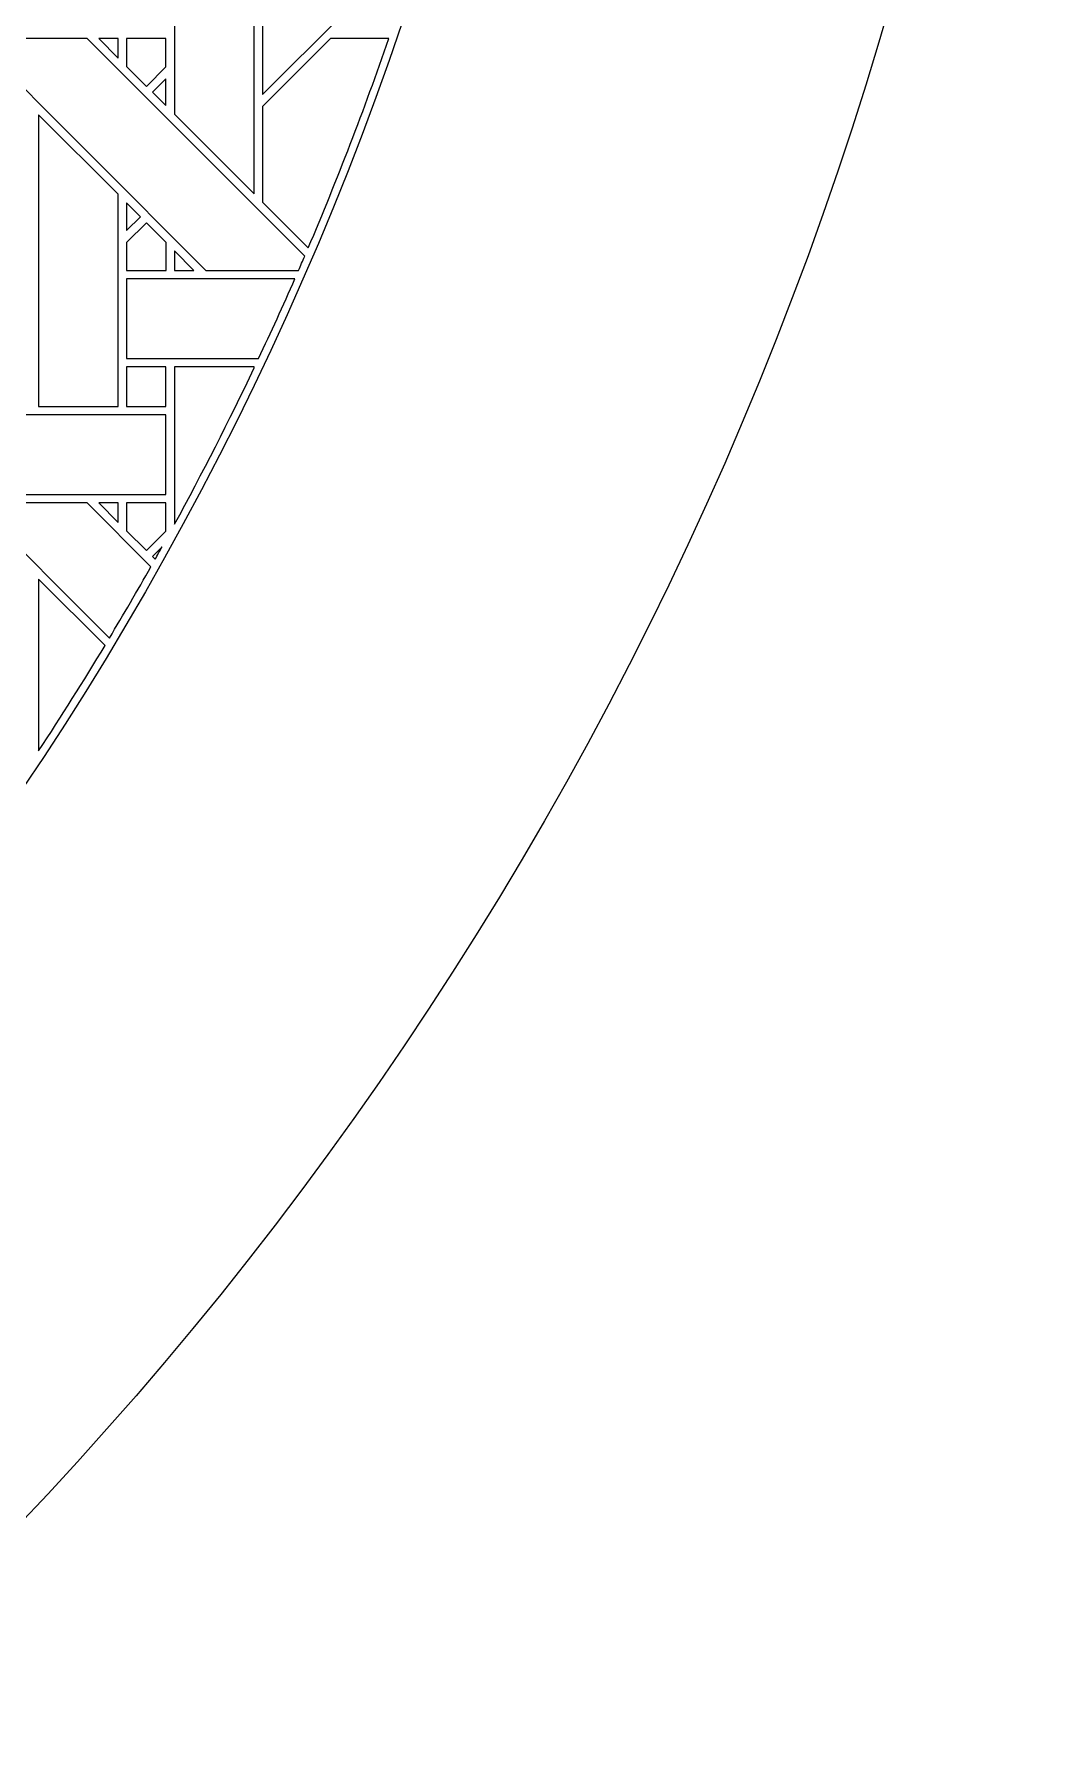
# Model space of a CAD drawing. Header units: inches. Extents: x 4.9 to 19.9, y 1.6 to 16.6.
# Drawn here: x 17.846 to 19.883, y 3.451 to 6.968 of the extents above; entities that cross this region are included whole.
import ezdxf

# ---------------------------------------------------------------- set-up
doc = ezdxf.new("R2010")
doc.units = ezdxf.units.IN
doc.header["$MEASUREMENT"] = 0
doc.layers.add('Design', color=7, linetype='Continuous', lineweight=0)

msp = doc.modelspace()

# ---------------------------------------------------------------- linework, layer by layer
at = {"layer": 'Design'}
for points, knots in [([(12.3829, 16.5948), (8.2407, 16.5948), (4.8829, 13.2369), (4.8829, 9.0948), (4.8829, 4.9526), (8.2407, 1.5948), (12.3829, 1.5948), (16.525, 1.5948), (19.8829, 4.9526), (19.8829, 9.0948), (19.8829, 13.2369), (16.525, 16.5948), (12.3829, 16.5948)], [0, 0, 0, 0, 1, 1, 1, 2, 2, 2, 3, 3, 3, 4, 4, 4, 4]), ([(12.3829, 15.6543), (8.7601, 15.6543), (5.8233, 12.7175), (5.8233, 9.0948), (5.8233, 5.472), (8.7601, 2.5353), (12.3829, 2.5353), (16.0056, 2.5353), (18.9424, 5.472), (18.9424, 9.0948), (18.9424, 12.7175), (16.0056, 15.6543), (12.3829, 15.6543)], [0, 0, 0, 0, 1, 1, 1, 2, 2, 2, 3, 3, 3, 4, 4, 4, 4]), ([(18.6401, 7.1729), (18.6401, 7.1729), (18.3128, 6.8455), (18.3128, 6.8455), (18.3128, 6.8455), (18.3128, 7.0756), (18.3128, 7.0756), (18.3128, 7.0756), (18.7291, 7.4919), (18.7291, 7.4919), (18.7021, 7.3845), (18.6724, 7.2781), (18.6401, 7.1729)], [0, 0, 0, 0, 1, 1, 1, 2, 2, 2, 3, 3, 3, 4, 4, 4, 4]), ([(18.2956, 7.2377), (18.2956, 7.2377), (18.2956, 6.6426), (18.2956, 6.6426), (18.2956, 6.6426), (18.1327, 6.8055), (18.1327, 6.8055), (18.1327, 6.8055), (18.1327, 7.2377), (18.1327, 7.2377), (18.1327, 7.2377), (18.2956, 7.2377), (18.2956, 7.2377)], [0, 0, 0, 0, 1, 1, 1, 2, 2, 2, 3, 3, 3, 4, 4, 4, 4]), ([(18.3864, 6.4862), (18.3864, 6.4862), (18.1968, 6.4862), (18.1968, 6.4862), (18.1968, 6.4862), (17.7232, 6.9599), (17.7232, 6.9599), (17.7232, 6.9599), (17.9541, 6.9599), (17.9541, 6.9599), (17.9541, 6.9599), (18.3988, 6.5152), (18.3988, 6.5152), (18.3947, 6.5055), (18.3905, 6.4959), (18.3864, 6.4862)], [0, 0, 0, 0, 1, 1, 1, 2, 2, 2, 3, 3, 3, 4, 4, 4, 5, 5, 5, 5]), ([(18.0177, 6.9599), (18.0177, 6.9599), (18.0177, 6.92), (18.0177, 6.92), (18.0177, 6.92), (17.9783, 6.9599), (17.9783, 6.9599), (17.9783, 6.9599), (18.0177, 6.9599), (18.0177, 6.9599)], [0, 0, 0, 0, 1, 1, 1, 2, 2, 2, 3, 3, 3, 3]), ([(18.1152, 6.9599), (18.1152, 6.9599), (18.1152, 6.9023), (18.1152, 6.9023), (18.1152, 6.9023), (18.0753, 6.8623), (18.0753, 6.8623), (18.0753, 6.8623), (18.0349, 6.9027), (18.0349, 6.9027), (18.0349, 6.9027), (18.0349, 6.9599), (18.0349, 6.9599), (18.0349, 6.9599), (18.1152, 6.9599), (18.1152, 6.9599)], [0, 0, 0, 0, 1, 1, 1, 2, 2, 2, 3, 3, 3, 4, 4, 4, 5, 5, 5, 5]), ([(18.0753, 6.8623), (18.0753, 6.8623), (18.0349, 6.9027), (18.0349, 6.9027), (18.0349, 6.9027), (18.0349, 6.9599), (18.0349, 6.9599), (18.0349, 6.9599), (18.1152, 6.9599), (18.1152, 6.9599), (18.1152, 6.9599), (18.1152, 6.9023), (18.1152, 6.9023), (18.1152, 6.9023), (18.0753, 6.8623), (18.0753, 6.8623)], [0, 0, 0, 0, 1, 1, 1, 2, 2, 2, 3, 3, 3, 4, 4, 4, 5, 5, 5, 5]), ([(18.3128, 6.6255), (18.3128, 6.6255), (18.3128, 6.8211), (18.3128, 6.8211), (18.3128, 6.8211), (18.4515, 6.9598), (18.4515, 6.9598), (18.4515, 6.9598), (18.5707, 6.9598), (18.5707, 6.9598), (18.5207, 6.8149), (18.4658, 6.6723), (18.4061, 6.5322), (18.4061, 6.5322), (18.3128, 6.6255), (18.3128, 6.6255)], [0, 0, 0, 0, 1, 1, 1, 2, 2, 2, 3, 3, 3, 4, 4, 4, 5, 5, 5, 5]), ([(18.4061, 6.5322), (18.4061, 6.5322), (18.3128, 6.6255), (18.3128, 6.6255), (18.3128, 6.6255), (18.3128, 6.8211), (18.3128, 6.8211), (18.3128, 6.8211), (18.4515, 6.9598), (18.4515, 6.9598), (18.4515, 6.9598), (18.5707, 6.9598), (18.5707, 6.9598), (18.5207, 6.8149), (18.4658, 6.6723), (18.4061, 6.5322)], [0, 0, 0, 0, 1, 1, 1, 2, 2, 2, 3, 3, 3, 4, 4, 4, 5, 5, 5, 5]), ([(18.1152, 6.878), (18.1152, 6.878), (18.1152, 6.8229), (18.1152, 6.8229), (18.1152, 6.8229), (18.0874, 6.8503), (18.0874, 6.8503), (18.0874, 6.8503), (18.1152, 6.878), (18.1152, 6.878)], [0, 0, 0, 0, 1, 1, 1, 2, 2, 2, 3, 3, 3, 3]), ([(17.8548, 6.2082), (17.8548, 6.2082), (17.8548, 6.8041), (17.8548, 6.8041), (17.8548, 6.8041), (18.0176, 6.6419), (18.0176, 6.6419), (18.0176, 6.6419), (18.0176, 6.2082), (18.0176, 6.2082), (18.0176, 6.2082), (17.8548, 6.2082), (17.8548, 6.2082)], [0, 0, 0, 0, 1, 1, 1, 2, 2, 2, 3, 3, 3, 4, 4, 4, 4]), ([(18.0349, 6.5677), (18.0349, 6.5677), (18.0349, 6.6244), (18.0349, 6.6244), (18.0349, 6.6244), (18.0631, 6.5958), (18.0631, 6.5958), (18.0631, 6.5958), (18.0349, 6.5677), (18.0349, 6.5677)], [0, 0, 0, 0, 1, 1, 1, 2, 2, 2, 3, 3, 3, 3]), ([(18.0349, 6.486), (18.0349, 6.486), (18.0349, 6.5433), (18.0349, 6.5433), (18.0349, 6.5433), (18.0753, 6.5836), (18.0753, 6.5836), (18.0753, 6.5836), (18.1156, 6.5433), (18.1156, 6.5433), (18.1156, 6.5433), (18.1156, 6.486), (18.1156, 6.486), (18.1156, 6.486), (18.0349, 6.486), (18.0349, 6.486)], [0, 0, 0, 0, 1, 1, 1, 2, 2, 2, 3, 3, 3, 4, 4, 4, 5, 5, 5, 5]), ([(18.0753, 6.5836), (18.0753, 6.5836), (18.1156, 6.5433), (18.1156, 6.5433), (18.1156, 6.5433), (18.1156, 6.486), (18.1156, 6.486), (18.1156, 6.486), (18.0349, 6.486), (18.0349, 6.486), (18.0349, 6.486), (18.0349, 6.5433), (18.0349, 6.5433), (18.0349, 6.5433), (18.0753, 6.5836), (18.0753, 6.5836)], [0, 0, 0, 0, 1, 1, 1, 2, 2, 2, 3, 3, 3, 4, 4, 4, 5, 5, 5, 5]), ([(18.1328, 6.4862), (18.1328, 6.4862), (18.1328, 6.526), (18.1328, 6.526), (18.1328, 6.526), (18.1725, 6.4862), (18.1725, 6.4862), (18.1725, 6.4862), (18.1328, 6.4862), (18.1328, 6.4862)], [0, 0, 0, 0, 1, 1, 1, 2, 2, 2, 3, 3, 3, 3]), ([(18.3047, 6.3063), (18.3047, 6.3063), (18.0349, 6.3063), (18.0349, 6.3063), (18.0349, 6.3063), (18.0349, 6.469), (18.0349, 6.469), (18.0349, 6.469), (18.3789, 6.469), (18.3789, 6.469), (18.3549, 6.4143), (18.3301, 6.3601), (18.3047, 6.3063)], [0, 0, 0, 0, 1, 1, 1, 2, 2, 2, 3, 3, 3, 4, 4, 4, 4]), ([(18.1152, 6.289), (18.1152, 6.289), (18.1152, 6.2082), (18.1152, 6.2082), (18.1152, 6.2082), (18.0349, 6.2082), (18.0349, 6.2082), (18.0349, 6.2082), (18.0349, 6.289), (18.0349, 6.289), (18.0349, 6.289), (18.1152, 6.289), (18.1152, 6.289)], [0, 0, 0, 0, 1, 1, 1, 2, 2, 2, 3, 3, 3, 4, 4, 4, 4]), ([(18.1152, 6.2082), (18.1152, 6.2082), (18.0349, 6.2082), (18.0349, 6.2082), (18.0349, 6.2082), (18.0349, 6.289), (18.0349, 6.289), (18.0349, 6.289), (18.1152, 6.289), (18.1152, 6.289), (18.1152, 6.289), (18.1152, 6.2082), (18.1152, 6.2082)], [0, 0, 0, 0, 1, 1, 1, 2, 2, 2, 3, 3, 3, 4, 4, 4, 4]), ([(18.2956, 6.287), (18.2441, 6.1788), (18.1898, 6.0722), (18.1327, 5.9674), (18.1327, 5.9674), (18.1327, 6.289), (18.1327, 6.289), (18.1327, 6.289), (18.2956, 6.289), (18.2956, 6.289), (18.2956, 6.289), (18.2956, 6.287), (18.2956, 6.287)], [0, 0, 0, 0, 1, 1, 1, 2, 2, 2, 3, 3, 3, 4, 4, 4, 4]), ([(18.1152, 6.1911), (18.1152, 6.1911), (18.1152, 6.0283), (18.1152, 6.0283), (18.1152, 6.0283), (17.5199, 6.0283), (17.5199, 6.0283), (17.5199, 6.0283), (17.6827, 6.1911), (17.6827, 6.1911), (17.6827, 6.1911), (18.1152, 6.1911), (18.1152, 6.1911)], [0, 0, 0, 0, 1, 1, 1, 2, 2, 2, 3, 3, 3, 4, 4, 4, 4]), ([(17.9995, 5.7347), (17.9995, 5.7347), (17.7232, 6.0112), (17.7232, 6.0112), (17.7232, 6.0112), (17.9541, 6.0112), (17.9541, 6.0112), (17.9541, 6.0112), (18.0845, 5.8807), (18.0845, 5.8807), (18.0568, 5.8317), (18.0285, 5.783), (17.9995, 5.7347)], [0, 0, 0, 0, 1, 1, 1, 2, 2, 2, 3, 3, 3, 4, 4, 4, 4]), ([(18.0177, 6.0111), (18.0177, 6.0111), (18.0177, 5.9713), (18.0177, 5.9713), (18.0177, 5.9713), (17.9783, 6.0111), (17.9783, 6.0111), (17.9783, 6.0111), (18.0177, 6.0111), (18.0177, 6.0111)], [0, 0, 0, 0, 1, 1, 1, 2, 2, 2, 3, 3, 3, 3]), ([(18.1152, 6.0111), (18.1152, 6.0111), (18.1152, 5.9535), (18.1152, 5.9535), (18.1152, 5.9535), (18.0753, 5.9136), (18.0753, 5.9136), (18.0753, 5.9136), (18.0349, 5.9539), (18.0349, 5.9539), (18.0349, 5.9539), (18.0349, 6.0111), (18.0349, 6.0111), (18.0349, 6.0111), (18.1152, 6.0111), (18.1152, 6.0111)], [0, 0, 0, 0, 1, 1, 1, 2, 2, 2, 3, 3, 3, 4, 4, 4, 5, 5, 5, 5]), ([(18.1152, 5.9535), (18.1152, 5.9535), (18.0753, 5.9136), (18.0753, 5.9136), (18.0753, 5.9136), (18.0349, 5.9539), (18.0349, 5.9539), (18.0349, 5.9539), (18.0349, 6.0111), (18.0349, 6.0111), (18.0349, 6.0111), (18.1152, 6.0111), (18.1152, 6.0111), (18.1152, 6.0111), (18.1152, 5.9535), (18.1152, 5.9535)], [0, 0, 0, 0, 1, 1, 1, 2, 2, 2, 3, 3, 3, 4, 4, 4, 5, 5, 5, 5]), ([(18.0931, 5.8959), (18.0931, 5.8959), (18.0874, 5.9015), (18.0874, 5.9015), (18.0874, 5.9015), (18.1075, 5.9217), (18.1075, 5.9217), (18.1027, 5.9131), (18.0979, 5.9045), (18.0931, 5.8959)], [0, 0, 0, 0, 1, 1, 1, 2, 2, 2, 3, 3, 3, 3]), ([(17.8548, 5.5042), (17.8548, 5.5042), (17.8548, 5.8553), (17.8548, 5.8553), (17.8548, 5.8553), (17.9907, 5.72), (17.9907, 5.72), (17.9468, 5.6471), (17.9015, 5.5751), (17.8548, 5.5042)], [0, 0, 0, 0, 1, 1, 1, 2, 2, 2, 3, 3, 3, 3])]:
    msp.add_open_spline(points, degree=3, knots=knots, dxfattribs=at)

doc.saveas('drawing.dxf')
